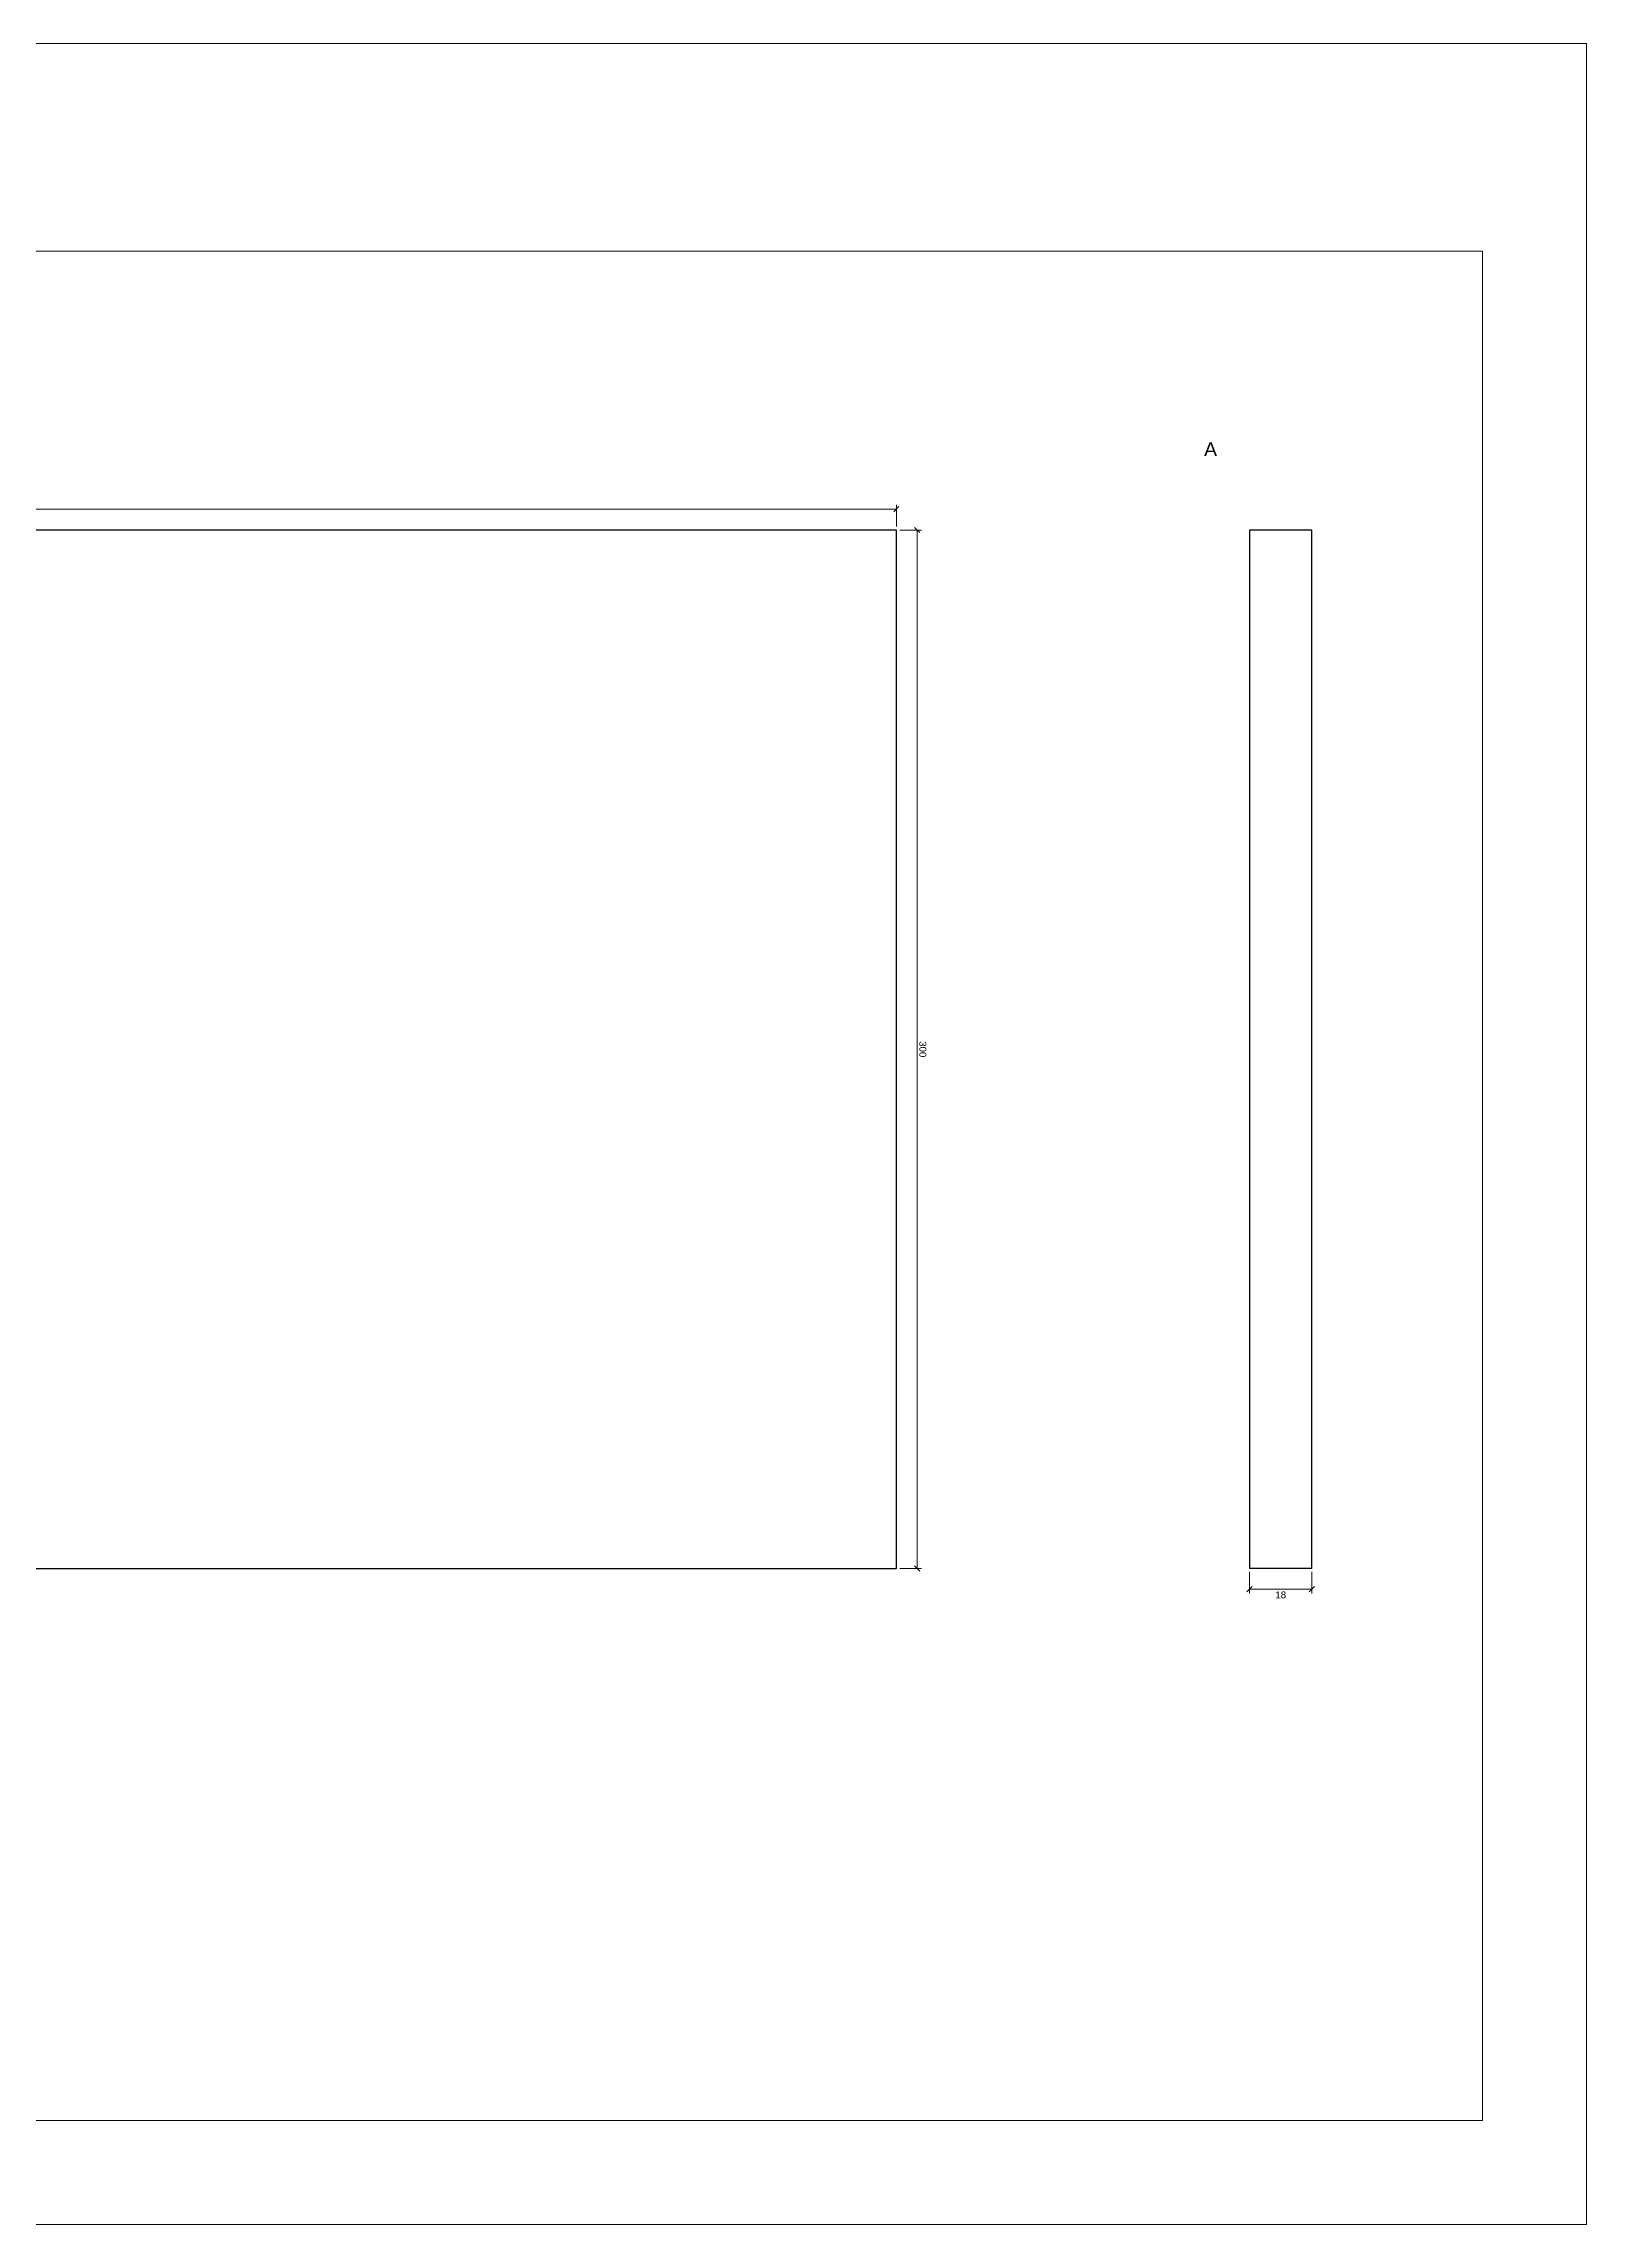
# Paper-space layout 'Cabinet top panel' of a CAD drawing. Header units: millimetres. Extents: x -2 to 889, y -2 to 628.
# Drawn here: x 443 to 889, y -2 to 628 of the extents above; entities that cross this region are included whole.
import ezdxf

# ---------------------------------------------------------------- set-up
doc = ezdxf.new("R2010")
doc.units = ezdxf.units.MM
doc.layers.get('0').update_dxf_attribs({"true_color": 0xc2c2ced6})
doc.layers.add('New project_New cabinet_Cabinet top panel_View from above', color=1, linetype='Continuous', true_color=0xc2ff0000)
doc.layers.add('New project_New cabinet_Cabinet top panel_View from left', color=1, linetype='Continuous', true_color=0xc2ff0000)
doc.layers.add('TitleBlock', color=7, linetype='Continuous')
doc.styles.add('Blum_Dimension', font='arial.ttf', dxfattribs={"height": 2})
doc.styles.add('Blum_ViewInfo', font='arial.ttf', dxfattribs={"height": 4})
doc.dimstyles.new('Blum_Default', dxfattribs={"dimtxt": 2, "dimasz": 1.5, "dimexe": 1.25, "dimexo": 1, "dimtad": 1, "dimtxsty": 'Blum_Dimension', "dimblk": 'OBLIQUE', "dimcen": 2, "dimadec": 0, "dimazin": 2, "dimtfac": 1, "dimtix": 1, "dimtmove": 0, "dimatfit": 3, "dimfxl": 1, "dimlwd": 5, "dimlwe": 5, "dimarcsym": 0})

# ---------------------------------------------------------------- blocks, each defined once
blk = doc.blocks.new('TitleBlock_Cabinet top panel')
at = {"layer": 'TitleBlock', "lineweight": 0}
for points in [[(-0.79, -0.79, 0), (-0.79, 209.21, 0), (296.21, 209.21, 0), (296.21, -0.79, 0)], [(9.21, 9.21, 0), (9.21, 189.21, 0), (286.21, 189.21, 0), (286.21, 9.21, 0)]]:
    blk.add_polyline3d(points, close=True, dxfattribs=at)
blk = doc.blocks.new('_Oblique')
at = {"color": 0, "linetype": 'ByBlock', "lineweight": -2}
blk.add_line((-0.5, -0.5), (0.5, 0.5), dxfattribs=at)
blk = doc.blocks.new('*D13')
at = {"layer": 'Defpoints', "color": 0, "lineweight": 0}
for p in [(791.36, 187.1), (809.36, 187.1), (809.36, 181.1)]:
    blk.add_point(p, dxfattribs=at)
at = {"layer": 'New project_New cabinet_Cabinet top panel_View from left', "color": 0, "lineweight": 5}
for p, q in [((791.36, 186.1), (791.36, 179.85)), ((809.36, 186.1), (809.36, 179.85)), ((791.36, 181.1), (809.36, 181.1))]:
    blk.add_line(p, q, dxfattribs=at)
at = {"layer": 'New project_New cabinet_Cabinet top panel_View from left', "color": 0, "lineweight": 5, "xscale": 1.5, "yscale": 1.5, "zscale": 1.5, "rotation": 180}
blk.add_blockref('_Oblique', (791.36, 181.1), dxfattribs=at)
at = {"layer": 'New project_New cabinet_Cabinet top panel_View from left', "color": 0, "lineweight": 5, "xscale": 1.5, "yscale": 1.5, "zscale": 1.5}
blk.add_blockref('_Oblique', (809.36, 181.1), dxfattribs=at)
at = {"layer": 'New project_New cabinet_Cabinet top panel_View from left', "color": 0, "lineweight": 0, "insert": (800.36, 179.45), "char_height": 2, "attachment_point": 5, "style": 'Blum_Dimension'}
blk.add_mtext('18', dxfattribs=at)
blk = doc.blocks.new('*D16')
at = {"layer": 'Defpoints', "color": 0, "lineweight": 0}
for p in [(689.36, 493.1), (125.36, 487.1), (689.36, 487.1)]:
    blk.add_point(p, dxfattribs=at)
at = {"layer": 'New project_New cabinet_Cabinet top panel_View from above', "color": 0, "lineweight": 5}
for p, q in [((125.36, 488.1), (125.36, 494.35)), ((125.36, 493.1), (689.36, 493.1)), ((689.36, 488.1), (689.36, 494.35))]:
    blk.add_line(p, q, dxfattribs=at)
at = {"layer": 'New project_New cabinet_Cabinet top panel_View from above', "color": 0, "lineweight": 5, "xscale": 1.5, "yscale": 1.5, "zscale": 1.5, "rotation": 180}
blk.add_blockref('_Oblique', (125.36, 493.1), dxfattribs=at)
at = {"layer": 'New project_New cabinet_Cabinet top panel_View from above', "color": 0, "lineweight": 5, "xscale": 1.5, "yscale": 1.5, "zscale": 1.5}
blk.add_blockref('_Oblique', (689.36, 493.1), dxfattribs=at)
at = {"layer": 'New project_New cabinet_Cabinet top panel_View from above', "color": 0, "lineweight": 0, "insert": (407.36, 494.74), "char_height": 2, "attachment_point": 5, "style": 'Blum_Dimension'}
blk.add_mtext('564', dxfattribs=at)
blk = doc.blocks.new('*D19')
at = {"layer": 'Defpoints', "color": 0, "lineweight": 0}
for p in [(689.36, 487.1), (695.36, 487.1), (689.36, 187.1)]:
    blk.add_point(p, dxfattribs=at)
at = {"layer": 'New project_New cabinet_Cabinet top panel_View from above', "color": 0, "lineweight": 5}
for p, q in [((690.36, 487.1), (696.61, 487.1)), ((695.36, 187.1), (695.36, 487.1)), ((690.36, 187.1), (696.61, 187.1))]:
    blk.add_line(p, q, dxfattribs=at)
at = {"layer": 'New project_New cabinet_Cabinet top panel_View from above', "color": 0, "lineweight": 5, "xscale": 1.5, "yscale": 1.5, "zscale": 1.5}
for p, rotation in [((695.36, 487.1), 90), ((695.36, 187.1), 270)]:
    blk.add_blockref('_Oblique', p, dxfattribs=dict(at, rotation=rotation))
at = {"layer": 'New project_New cabinet_Cabinet top panel_View from above', "color": 0, "lineweight": 0, "insert": (697, 337.1), "char_height": 2, "attachment_point": 5, "rotation": 270, "style": 'Blum_Dimension'}
blk.add_mtext('300', dxfattribs=at)

psp = doc.layouts.new('Cabinet top panel')

# ---------------------------------------------------------------- linework, layer by layer
at = {"linetype": 'Continuous', "lineweight": 30}
for p, q in [((689.357, 487.097), (125.357, 487.097)), ((689.357, 187.097), (689.357, 487.097)), ((791.357, 487.097), (791.357, 187.097)), ((809.357, 487.097), (791.357, 487.097)), ((809.357, 187.097), (809.357, 487.097)), ((125.357, 187.097), (689.357, 187.097)), ((809.357, 187.097), (791.357, 187.097))]:
    psp.add_line(p, q, dxfattribs=at)

# ---------------------------------------------------------------- block references
at = {"lineweight": 0, "xscale": 3, "yscale": 3, "zscale": 3}
psp.add_blockref('TitleBlock_Cabinet top panel', (0, 0), dxfattribs=at)

# ---------------------------------------------------------------- texts
at = {"lineweight": 0, "insert": (778.232, 508.472), "char_height": 4, "attachment_point": 7, "style": 'Blum_ViewInfo'}
psp.add_mtext('A', dxfattribs=at)

# ---------------------------------------------------------------- dimensions: what is measured, and where the dimension line sits
at = {"layer": 'New project_New cabinet_Cabinet top panel_View from above', "lineweight": 0}
dim = psp.add_linear_dim(base=(689.357, 493.097), p1=(125.357, 487.097), p2=(689.357, 487.097), dimstyle='Blum_Default', override={"dimscale": 0}, dxfattribs=at)
dim.commit()
dim.dimension.update_dxf_attribs({"geometry": '*D16', "text_midpoint": (407.357, 494.743)})
dim = psp.add_linear_dim(base=(695.357, 487.097), p1=(689.357, 187.097), p2=(689.357, 487.097), angle=90, dimstyle='Blum_Default', override={"dimscale": 0}, dxfattribs=at)
dim.commit()
dim.dimension.update_dxf_attribs({"geometry": '*D19', "text_midpoint": (697.004, 337.097)})
at = {"layer": 'New project_New cabinet_Cabinet top panel_View from left', "lineweight": 0}
dim = psp.add_linear_dim(base=(809.357, 181.097), p1=(791.357, 187.097), p2=(809.357, 187.097), dimstyle='Blum_Default', override={"dimscale": 0, "dimtad": 4}, dxfattribs=at)
dim.commit()
dim.dimension.update_dxf_attribs({"geometry": '*D13', "text_midpoint": (800.357, 179.45)})

doc.saveas('drawing.dxf')
